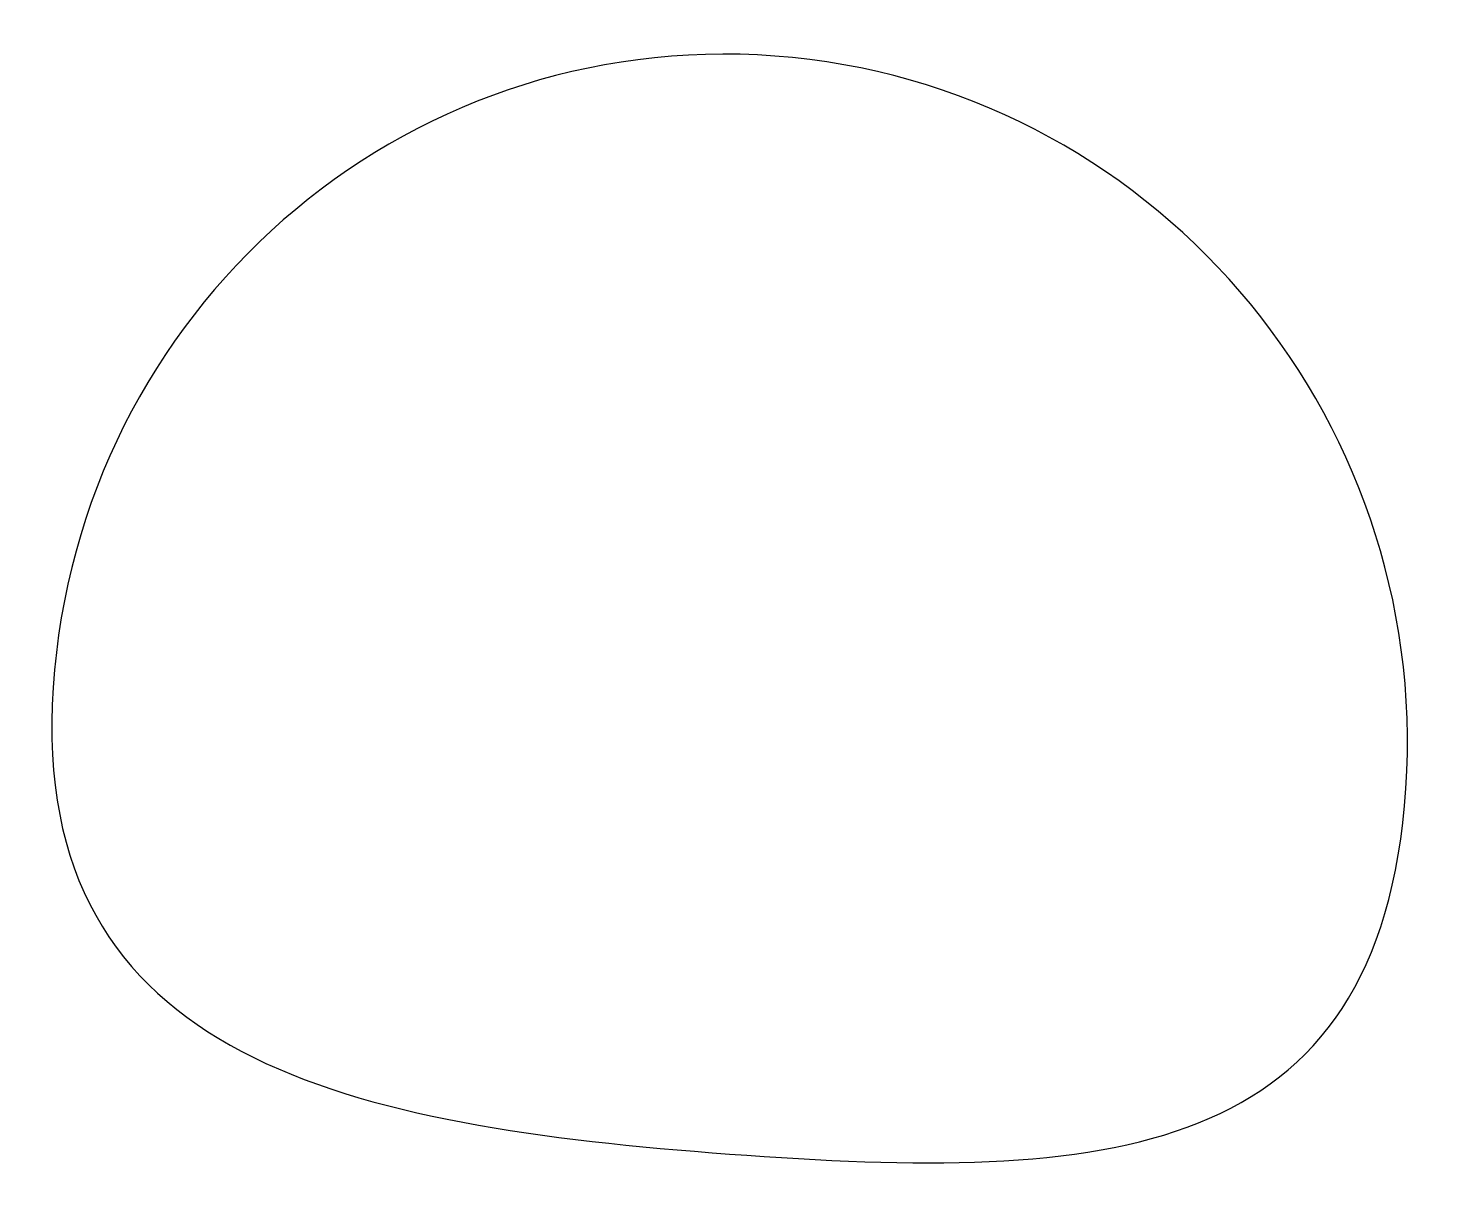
# Model space of a CAD drawing. Header units: centimetres. Extents: x -6.8 to 6.8, y -5.5 to 5.6.
import ezdxf

# ---------------------------------------------------------------- set-up
doc = ezdxf.new("R2010")
doc.units = ezdxf.units.CM
doc.header["$MEASUREMENT"] = 0
doc.layers.add('Camada 1', color=7, linetype='Continuous')

msp = doc.modelspace()

# ---------------------------------------------------------------- linework, layer by layer
at = {"layer": 'Camada 1'}
msp.add_open_spline([(6.53586, -1.73916), (6.29279, -5.38033), (3.60872, -5.54389), (-0.00123, -5.27391), (-0.00123, -5.27391), (-3.61089, -5.00459), (-6.78007, -4.40354), (-6.53768, -0.76303), (-6.53768, -0.76303), (-6.29527, 2.87946), (-3.1734, 5.61213), (0.43822, 5.34149), (0.43822, 5.34149), (4.04753, 5.07283), (6.77758, 1.90135), (6.53586, -1.73916)], degree=3, knots=[0, 0, 0, 0, 0.2, 0.2, 0.2, 0.2, 0.4, 0.4, 0.4, 0.4, 0.6, 0.6, 0.6, 0.6, 1, 1, 1, 1], dxfattribs=at)

doc.saveas('drawing.dxf')
